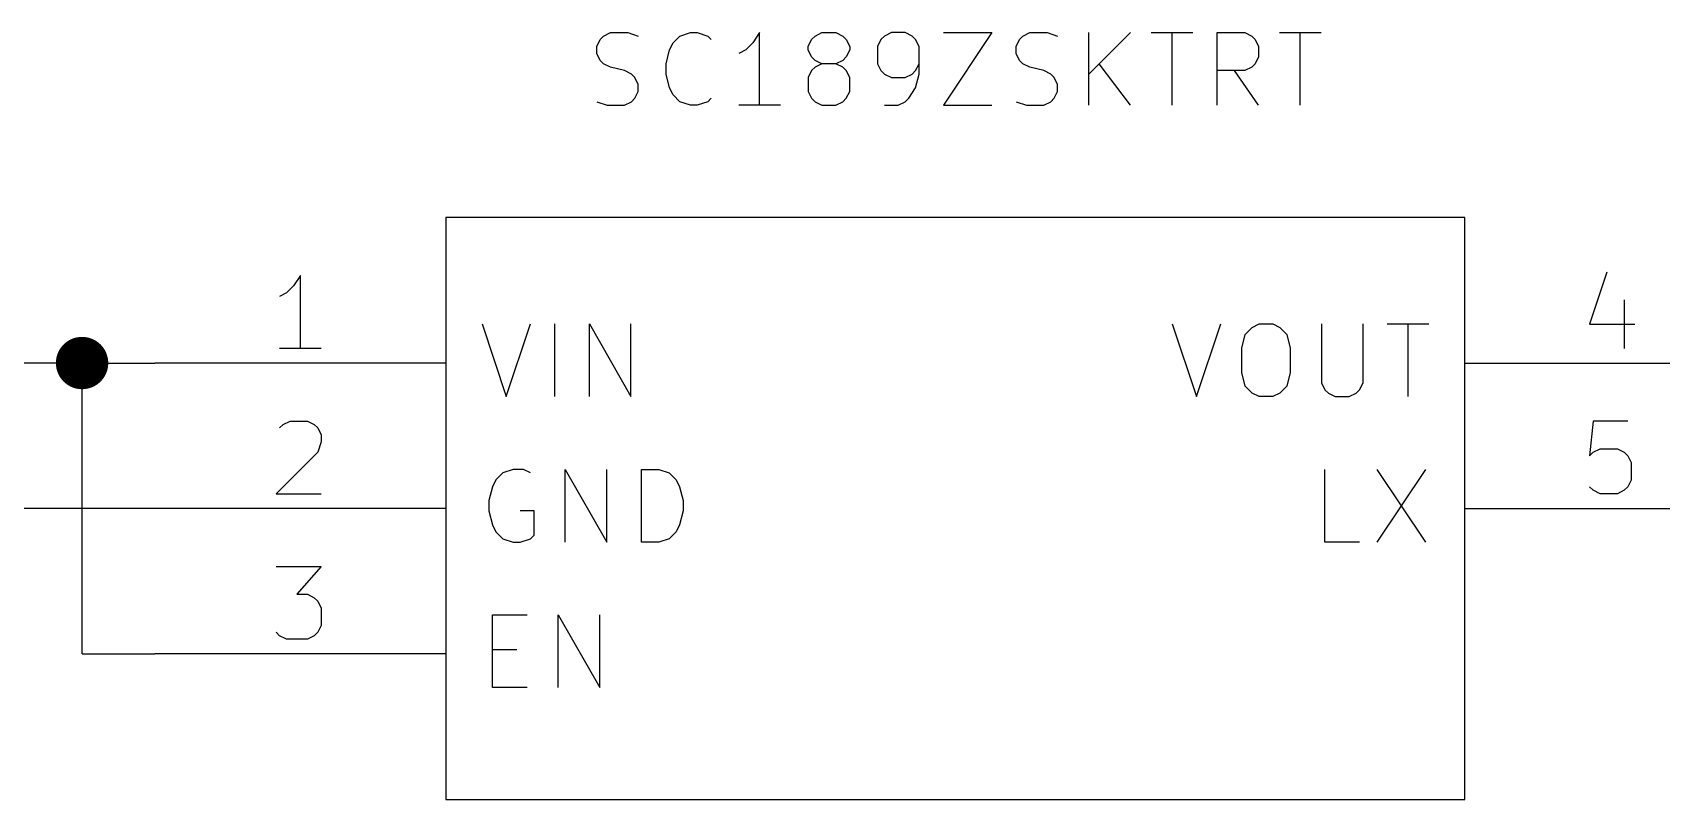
# Model space of a CAD drawing. Header units: inches. Extents: x 0.4 to 16.1, y -11.3 to -0.4.
# Drawn here: x 4.116 to 5.235, y -5.9 to -5.373 of the extents above; entities that cross this region are included whole.
import ezdxf

# ---------------------------------------------------------------- set-up
doc = ezdxf.new("R2010")
doc.units = ezdxf.units.IN
doc.header["$MEASUREMENT"] = 0
for name, color, linetype in [('GREENSIXTYFIVE', 129, 'CONTINUOUS'), ('LIGHTGREEN', 92, 'CONTINUOUS'), ('LIGHTRED', 12, 'CONTINUOUS'), ('RED', 14, 'CONTINUOUS'), ('WHITE', 250, 'CONTINUOUS')]:
    doc.layers.add(name, color=color, linetype=linetype)

msp = doc.modelspace()

# ---------------------------------------------------------------- linework, layer by layer
at = {"layer": 'GREENSIXTYFIVE', "linetype": 'CONTINUOUS'}
for p, q in [((4.5036, -5.3823), (4.506, -5.3776)), ((4.5036, -5.3871), (4.5036, -5.3823)), ((4.506, -5.3776), (4.5083, -5.3752)), ((4.5083, -5.3752), (4.5131, -5.3728)), ((4.5131, -5.3728), (4.525, -5.3728)), ((4.525, -5.3728), (4.5321, -5.3752)), ((4.5536, -5.3847), (4.556, -5.3799)), ((4.556, -5.3799), (4.5607, -5.3752)), ((4.5607, -5.3752), (4.5679, -5.3728)), ((4.5679, -5.3728), (4.5726, -5.3728)), ((4.5726, -5.3728), (4.5798, -5.3752)), ((4.5798, -5.3752), (4.5821, -5.3776)), ((4.6107, -5.3799), (4.606, -5.3847)), ((4.6155, -5.3728), (4.6107, -5.3799)), ((4.6155, -5.4228), (4.6155, -5.3728)), ((4.6488, -5.3823), (4.6512, -5.3776)), ((4.6488, -5.3847), (4.6488, -5.3823)), ((4.6512, -5.3776), (4.6536, -5.3752)), ((4.6536, -5.3752), (4.6583, -5.3728)), ((4.6583, -5.3728), (4.6679, -5.3728)), ((4.6679, -5.3728), (4.6726, -5.3752)), ((4.6726, -5.3752), (4.675, -5.3776)), ((4.675, -5.3776), (4.6774, -5.3823)), ((4.6774, -5.3823), (4.6774, -5.3847)), ((4.6988, -5.3776), (4.6964, -5.3823)), ((4.6964, -5.3823), (4.6964, -5.3942)), ((4.7012, -5.3752), (4.6988, -5.3776)), ((4.706, -5.3728), (4.7012, -5.3752)), ((4.7155, -5.3728), (4.706, -5.3728)), ((4.7202, -5.3752), (4.7155, -5.3728)), ((4.7226, -5.3776), (4.7202, -5.3752)), ((4.725, -5.3823), (4.7226, -5.3776)), ((4.725, -5.4014), (4.725, -5.3823)), ((4.7417, -5.3728), (4.775, -5.3728)), ((4.775, -5.3728), (4.7417, -5.4228)), ((4.7917, -5.3823), (4.794, -5.3776)), ((4.7917, -5.3871), (4.7917, -5.3823)), ((4.794, -5.3776), (4.7964, -5.3752)), ((4.7964, -5.3752), (4.8012, -5.3728)), ((4.8012, -5.3728), (4.8131, -5.3728)), ((4.8131, -5.3728), (4.8202, -5.3752)), ((4.8417, -5.4228), (4.8417, -5.3728)), ((4.8702, -5.3728), (4.8417, -5.4014)), ((4.8845, -5.3728), (4.9131, -5.3728)), ((4.8988, -5.4228), (4.8988, -5.3728)), ((4.9298, -5.4228), (4.9298, -5.3728)), ((4.9298, -5.3728), (4.9488, -5.3728)), ((4.9488, -5.3728), (4.9536, -5.3752)), ((4.9536, -5.3752), (4.9559, -5.3776)), ((4.9559, -5.3776), (4.9583, -5.3823)), ((4.9583, -5.3823), (4.9583, -5.3895)), ((4.9726, -5.3728), (5.0012, -5.3728)), ((4.9869, -5.4228), (4.9869, -5.3728)), ((4.506, -5.3919), (4.5036, -5.3871)), ((4.5083, -5.3942), (4.506, -5.3919)), ((4.5512, -5.3942), (4.5536, -5.3847)), ((4.606, -5.3847), (4.6012, -5.3871)), ((4.6512, -5.3895), (4.6488, -5.3847)), ((4.6536, -5.3919), (4.6512, -5.3895)), ((4.6583, -5.3942), (4.6536, -5.3919)), ((4.6726, -5.3919), (4.6679, -5.3942)), ((4.675, -5.3895), (4.6726, -5.3919)), ((4.6774, -5.3847), (4.675, -5.3895)), ((4.794, -5.3919), (4.7917, -5.3871)), ((4.7964, -5.3942), (4.794, -5.3919)), ((4.9583, -5.3895), (4.9559, -5.3942)), ((4.5131, -5.3966), (4.5083, -5.3942)), ((4.5226, -5.399), (4.5131, -5.3966)), ((4.5274, -5.4014), (4.5226, -5.399)), ((4.5298, -5.4038), (4.5274, -5.4014)), ((4.5321, -5.4085), (4.5298, -5.4038)), ((4.5512, -5.4014), (4.5512, -5.3942)), ((4.5536, -5.4109), (4.5512, -5.4014)), ((4.6512, -5.399), (4.6488, -5.4038)), ((4.6488, -5.4038), (4.6488, -5.4133)), ((4.6536, -5.3966), (4.6512, -5.399)), ((4.6583, -5.3942), (4.6536, -5.3966)), ((4.6679, -5.3942), (4.6583, -5.3942)), ((4.6726, -5.3966), (4.6679, -5.3942)), ((4.675, -5.399), (4.6726, -5.3966)), ((4.6774, -5.4038), (4.675, -5.399)), ((4.6774, -5.4133), (4.6774, -5.4038)), ((4.6964, -5.3942), (4.6988, -5.399)), ((4.6988, -5.399), (4.7012, -5.4014)), ((4.7012, -5.4014), (4.706, -5.4038)), ((4.706, -5.4038), (4.7155, -5.4038)), ((4.7155, -5.4038), (4.7202, -5.4014)), ((4.7202, -5.4014), (4.7226, -5.399)), ((4.7226, -5.399), (4.725, -5.3942)), ((4.7226, -5.4109), (4.725, -5.4014)), ((4.8012, -5.3966), (4.7964, -5.3942)), ((4.8107, -5.399), (4.8012, -5.3966)), ((4.8155, -5.4014), (4.8107, -5.399)), ((4.8179, -5.4038), (4.8155, -5.4014)), ((4.8202, -5.4085), (4.8179, -5.4038)), ((4.8702, -5.4228), (4.8488, -5.3942)), ((4.9488, -5.399), (4.9298, -5.399)), ((4.9583, -5.4228), (4.9417, -5.399)), ((4.9536, -5.3966), (4.9488, -5.399)), ((4.9559, -5.3942), (4.9536, -5.3966)), ((4.5298, -5.418), (4.5321, -5.4133)), ((4.5321, -5.4133), (4.5321, -5.4085)), ((4.556, -5.4157), (4.5536, -5.4109)), ((4.5607, -5.4204), (4.556, -5.4157)), ((4.6488, -5.4133), (4.6512, -5.418)), ((4.675, -5.418), (4.6774, -5.4133)), ((4.7179, -5.418), (4.7226, -5.4109)), ((4.8179, -5.418), (4.8202, -5.4133)), ((4.8202, -5.4133), (4.8202, -5.4085)), ((4.5036, -5.4204), (4.5107, -5.4228)), ((4.5107, -5.4228), (4.5226, -5.4228)), ((4.5226, -5.4228), (4.5274, -5.4204)), ((4.5274, -5.4204), (4.5298, -5.418)), ((4.5679, -5.4228), (4.5607, -5.4204)), ((4.5726, -5.4228), (4.5679, -5.4228)), ((4.5798, -5.4204), (4.5726, -5.4228)), ((4.5821, -5.418), (4.5798, -5.4204)), ((4.6298, -5.4228), (4.6012, -5.4228)), ((4.6512, -5.418), (4.6536, -5.4204)), ((4.6536, -5.4204), (4.6583, -5.4228)), ((4.6583, -5.4228), (4.6679, -5.4228)), ((4.6679, -5.4228), (4.6726, -5.4204)), ((4.6726, -5.4204), (4.675, -5.418)), ((4.7012, -5.4228), (4.7107, -5.4228)), ((4.7107, -5.4228), (4.7155, -5.4204)), ((4.7155, -5.4204), (4.7179, -5.418)), ((4.7417, -5.4228), (4.775, -5.4228)), ((4.7917, -5.4204), (4.7988, -5.4228)), ((4.7988, -5.4228), (4.8107, -5.4228)), ((4.8107, -5.4228), (4.8155, -5.4204)), ((4.8155, -5.4204), (4.8179, -5.418)), ((4.4248, -5.5731), (4.4414, -5.6231)), ((4.4414, -5.6231), (4.4581, -5.5731)), ((4.4748, -5.6231), (4.4748, -5.5731)), ((4.4986, -5.6231), (4.4986, -5.5731)), ((4.4986, -5.5731), (4.5271, -5.6231)), ((4.5271, -5.6231), (4.5271, -5.5731)), ((4.899, -5.5731), (4.9157, -5.6231)), ((4.9157, -5.6231), (4.9324, -5.5731)), ((4.9467, -5.5898), (4.949, -5.5803)), ((4.949, -5.5803), (4.9538, -5.5755)), ((4.9538, -5.5755), (4.9586, -5.5731)), ((4.9586, -5.5731), (4.9681, -5.5731)), ((4.9681, -5.5731), (4.9729, -5.5755)), ((4.9729, -5.5755), (4.9776, -5.5803)), ((4.9776, -5.5803), (4.98, -5.5898)), ((5.0014, -5.5731), (5.0014, -5.6136)), ((5.03, -5.6136), (5.03, -5.5731)), ((5.0467, -5.5731), (5.0752, -5.5731)), ((5.061, -5.6231), (5.061, -5.5731)), ((4.9467, -5.6065), (4.9467, -5.5898)), ((4.98, -5.5898), (4.98, -5.6065)), ((4.949, -5.616), (4.9467, -5.6065)), ((4.9538, -5.6208), (4.949, -5.616)), ((4.9776, -5.616), (4.9729, -5.6208)), ((4.98, -5.6065), (4.9776, -5.616)), ((5.0014, -5.6136), (5.0038, -5.6184)), ((5.0276, -5.6184), (5.03, -5.6136)), ((4.9586, -5.6231), (4.9538, -5.6208)), ((4.9681, -5.6231), (4.9586, -5.6231)), ((4.9729, -5.6208), (4.9681, -5.6231)), ((5.0038, -5.6184), (5.0062, -5.6208)), ((5.0062, -5.6208), (5.0109, -5.6231)), ((5.0109, -5.6231), (5.0205, -5.6231)), ((5.0205, -5.6231), (5.0252, -5.6208)), ((5.0252, -5.6208), (5.0276, -5.6184)), ((4.4462, -5.6731), (4.439, -5.6755)), ((4.4533, -5.6731), (4.4462, -5.6731)), ((4.4581, -5.6755), (4.4533, -5.6731)), ((4.4819, -5.7231), (4.4819, -5.6731)), ((4.4819, -5.6731), (4.5105, -5.7231)), ((4.5105, -5.7231), (4.5105, -5.6731)), ((4.5343, -5.7231), (4.5343, -5.6731)), ((4.5343, -5.6731), (4.5462, -5.6731)), ((4.5462, -5.6731), (4.5533, -5.6755)), ((5.0038, -5.7231), (5.0038, -5.6731)), ((5.0395, -5.6731), (5.0729, -5.7231)), ((5.0729, -5.6731), (5.0395, -5.7231)), ((4.4343, -5.6803), (4.4319, -5.685)), ((4.439, -5.6755), (4.4343, -5.6803)), ((4.5533, -5.6755), (4.5581, -5.6803)), ((4.5581, -5.6803), (4.5605, -5.685)), ((4.4319, -5.685), (4.4295, -5.6946)), ((4.4295, -5.6946), (4.4295, -5.7017)), ((4.5605, -5.685), (4.5629, -5.6946)), ((4.5629, -5.6946), (4.5629, -5.7017)), ((4.4295, -5.7017), (4.4319, -5.7112)), ((4.4605, -5.7017), (4.4509, -5.7017)), ((4.4605, -5.7184), (4.4605, -5.7017)), ((4.5629, -5.7017), (4.5605, -5.7112)), ((4.4319, -5.7112), (4.4343, -5.716)), ((4.4343, -5.716), (4.439, -5.7208)), ((4.5581, -5.716), (4.5533, -5.7208)), ((4.5605, -5.7112), (4.5581, -5.716)), ((4.439, -5.7208), (4.4462, -5.7231)), ((4.4462, -5.7231), (4.4509, -5.7231)), ((4.4509, -5.7231), (4.4581, -5.7208)), ((4.4581, -5.7208), (4.4605, -5.7184)), ((4.5462, -5.7231), (4.5343, -5.7231)), ((4.5533, -5.7208), (4.5462, -5.7231)), ((5.0276, -5.7231), (5.0038, -5.7231)), ((4.4319, -5.8231), (4.4319, -5.7731)), ((4.4319, -5.7731), (4.4557, -5.7731)), ((4.4771, -5.8231), (4.4771, -5.7731)), ((4.4771, -5.7731), (4.5057, -5.8231)), ((4.5057, -5.8231), (4.5057, -5.7731)), ((4.4319, -5.7969), (4.4486, -5.7969)), ((4.4557, -5.8231), (4.4319, -5.8231))]:
    msp.add_line(p, q, dxfattribs=at)
at = {"layer": 'LIGHTGREEN', "linetype": 'CONTINUOUS'}
for p, q in [((4.15, -5.6), (3.95, -5.6)), ((4.15, -5.8), (4.15, -5.6)), ((4.15, -5.6), (4.2, -5.6)), ((4.2, -5.7), (4.1, -5.7)), ((4.15, -5.8), (4.2, -5.8))]:
    msp.add_line(p, q, dxfattribs=at)
at = {"layer": 'LIGHTGREEN', "const_width": 0.018}
msp.add_lwpolyline([(4.141, -5.6, 1), (4.159, -5.6, 1)], format="xyb", close=True, dxfattribs=at)
at = {"layer": 'LIGHTRED', "linetype": 'CONTINUOUS'}
for p, q in [((5.1976, -5.5375), (5.1857, -5.5732)), ((4.2952, -5.547), (4.2905, -5.5518)), ((4.3, -5.5399), (4.2952, -5.547)), ((4.3, -5.5899), (4.3, -5.5399)), ((4.2905, -5.5518), (4.2857, -5.5542)), ((5.2095, -5.5565), (5.2095, -5.5899)), ((5.1857, -5.5732), (5.2167, -5.5732)), ((4.3143, -5.5899), (4.2857, -5.5899)), ((4.2857, -5.6446), (4.2881, -5.6423)), ((4.2881, -5.6423), (4.2929, -5.6399)), ((4.2929, -5.6399), (4.3048, -5.6399)), ((4.3048, -5.6399), (4.3095, -5.6423)), ((4.3095, -5.6423), (4.3119, -5.6446)), ((4.3119, -5.6446), (4.3143, -5.6494)), ((4.3143, -5.6494), (4.3143, -5.6542)), ((5.1881, -5.6399), (5.1857, -5.6637)), ((5.2119, -5.6399), (5.1881, -5.6399)), ((4.3119, -5.6613), (4.2833, -5.6899)), ((4.3143, -5.6542), (4.3119, -5.6613)), ((5.1857, -5.6637), (5.1881, -5.6613)), ((5.1881, -5.6613), (5.1929, -5.6589)), ((5.1929, -5.6589), (5.2048, -5.6589)), ((5.2048, -5.6589), (5.2095, -5.6613)), ((5.2095, -5.6613), (5.2119, -5.6637)), ((5.2119, -5.6637), (5.2143, -5.6684)), ((5.2143, -5.6684), (5.2143, -5.6804)), ((5.2143, -5.6804), (5.2119, -5.6851)), ((4.2833, -5.6899), (4.3143, -5.6899)), ((5.1881, -5.6875), (5.1857, -5.6851)), ((5.1929, -5.6899), (5.1881, -5.6875)), ((5.2048, -5.6899), (5.1929, -5.6899)), ((5.2095, -5.6875), (5.2048, -5.6899)), ((5.2119, -5.6851), (5.2095, -5.6875)), ((4.2833, -5.7399), (4.3143, -5.7399)), ((4.3143, -5.7399), (4.2976, -5.7589)), ((4.2976, -5.7589), (4.3048, -5.7589)), ((4.3048, -5.7589), (4.3095, -5.7613)), ((4.3095, -5.7613), (4.3119, -5.7637)), ((4.3119, -5.7637), (4.3143, -5.7684)), ((4.3143, -5.7684), (4.3143, -5.7804)), ((4.2857, -5.7875), (4.2833, -5.7851)), ((4.3119, -5.7851), (4.3095, -5.7875)), ((4.3143, -5.7804), (4.3119, -5.7851)), ((4.2905, -5.7899), (4.2857, -5.7875)), ((4.3048, -5.7899), (4.2905, -5.7899)), ((4.3095, -5.7875), (4.3048, -5.7899))]:
    msp.add_line(p, q, dxfattribs=at)
at = {"layer": 'RED', "linetype": 'CONTINUOUS'}
for p, q in [((4.4, -5.5), (4.4, -5.9)), ((5.1, -5.5), (4.4, -5.5)), ((5.1, -5.9), (5.1, -5.5)), ((4.4, -5.6), (4.2, -5.6)), ((5.1, -5.6), (5.3, -5.6)), ((4.4, -5.7), (4.2, -5.7)), ((5.1, -5.7), (5.3, -5.7)), ((4.4, -5.8), (4.2, -5.8)), ((4.4, -5.9), (5.1, -5.9))]:
    msp.add_line(p, q, dxfattribs=at)
at = {"layer": 'WHITE', "linetype": 'CONTINUOUS'}
for p, q in [((4.4, -5.5), (4.4, -5.9)), ((5.1, -5.5), (4.4, -5.5)), ((5.1, -5.9), (5.1, -5.5)), ((4.4, -5.9), (5.1, -5.9))]:
    msp.add_line(p, q, dxfattribs=at)

doc.saveas('drawing.dxf')
